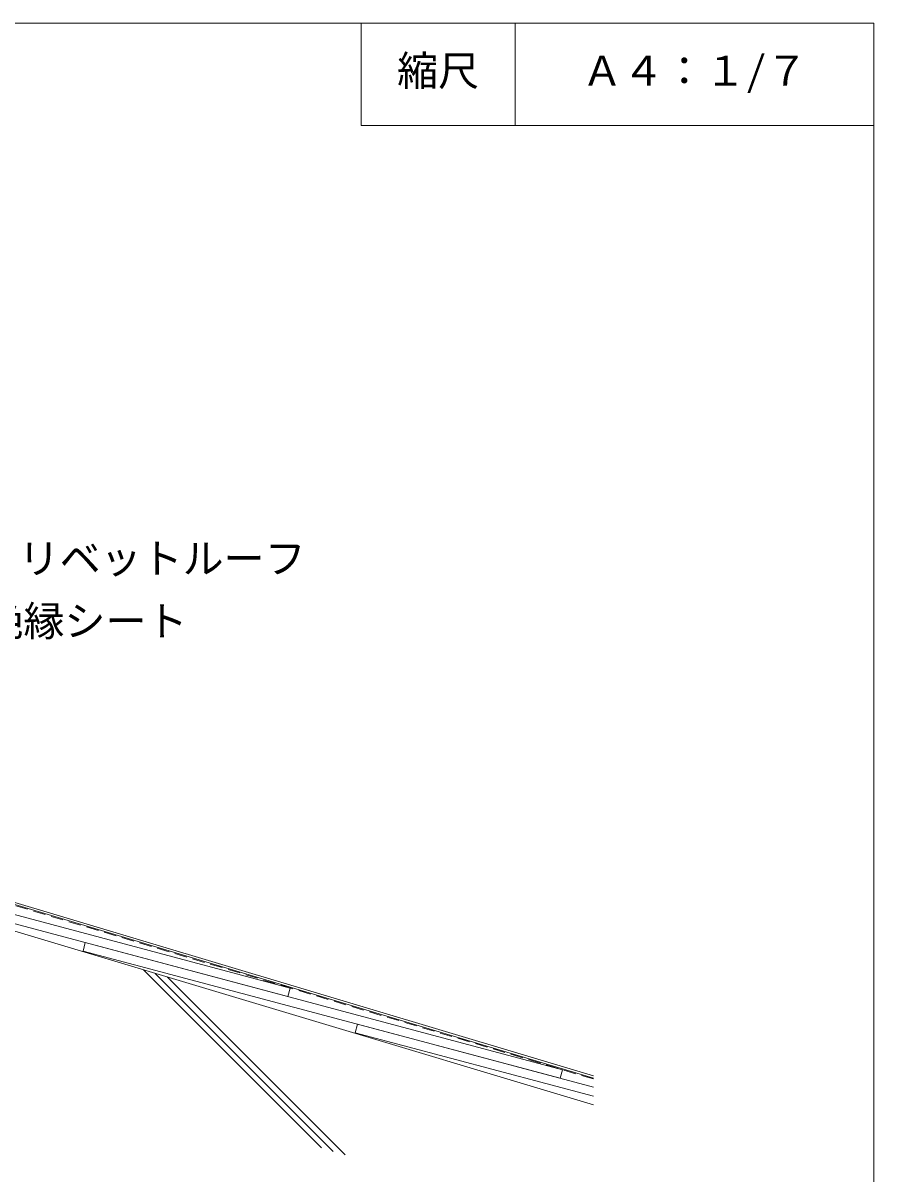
# Model space of a CAD drawing. Units: millimetres, scale not verified. Extents: x -945 to 945, y -660 to 644.
# Drawn here: x 364 to 945, y -142 to 644 of the extents above; entities that cross this region are included whole.
import ezdxf
from ezdxf.enums import TextEntityAlignment as Align

# ---------------------------------------------------------------- set-up
doc = ezdxf.new("R2010")
doc.units = ezdxf.units.MM
doc.header["$LTSCALE"] = 7
doc.linetypes.add('DASHED1', pattern=[1.8, 1.2, -0.6])
for name, color, linetype, lineweight in [('1-4_リベットルーフ', 6, 'Continuous', 18), ('1-A_元図・躯体', 7, 'Continuous', 18), ('1-B_その他', 3, 'Continuous', 18), ('E-E', 7, 'Continuous', 18), ('F-F', 7, 'Continuous', 18)]:
    doc.layers.add(name, color=color, linetype=linetype, lineweight=lineweight)
doc.styles.add('ＭＳ ゴシック', font='')
doc.styles.get('ＭＳ ゴシック').set_extended_font_data('MS Gothic')

msp = doc.modelspace()

# ---------------------------------------------------------------- linework, layer by layer
at = {"layer": '1-4_リベットルーフ', "linetype": 'DASHED1'}
msp.add_line((753.483, -77.113), (33.483, 138.891), dxfattribs=at)
at = {"layer": '1-4_リベットルーフ'}
for p, q in [((753.483, -76.587), (94.157, 121.211)), ((94.588, 122.647), (753.483, -75.021)), ((94.588, 122.647), (753.483, -75.021))]:
    msp.add_line(p, q, dxfattribs=at)
at = {"layer": '1-A_元図・躯体'}
for p, q in [((33.483, 121.226), (753.483, -94.774)), ((567.785, -124.105), (446.299, -2.619)), ((575.866, -126.529), (454.38, -5.043)), ((583.947, -128.953), (462.462, -7.468))]:
    msp.add_line(p, q, dxfattribs=at)
at = {"layer": '1-B_その他'}
for points in [[(544.928, -20.809), (219.301, 66.002), (220.847, 71.8), (546.473, -15.012)], [(730.746, -76.555), (405.119, 10.257), (406.665, 16.054), (732.292, -70.757)]]:
    msp.add_lwpolyline(points, close=True, dxfattribs=at)
msp.add_lwpolyline([(753.483, -88.823), (590.938, -45.489), (592.483, -39.691), (753.483, -82.613)], dxfattribs=at)
at = {"layer": 'F-F'}
msp.add_line((700, 644), (700, 574), dxfattribs=at)
for points in [[(-945, 644), (945, 644), (945, -616), (-945, -616)], [(595, 644), (595, 574), (945, 574)]]:
    msp.add_lwpolyline(points, dxfattribs=at)

# ---------------------------------------------------------------- texts
at = {"layer": 'E-E', "style": 'ＭＳ ゴシック'}
for s, p in [('縮尺', (619.5, 595)), ('Ａ４：１/７', (745.5, 595)), ('リベットルーフ', (361.071, 261.929)), ('絶縁シート', (336.407, 219.209))]:
    msp.add_text(s, height=20.53, dxfattribs=at).set_placement(p, align=Align.BOTTOM_LEFT)

doc.saveas('drawing.dxf')
